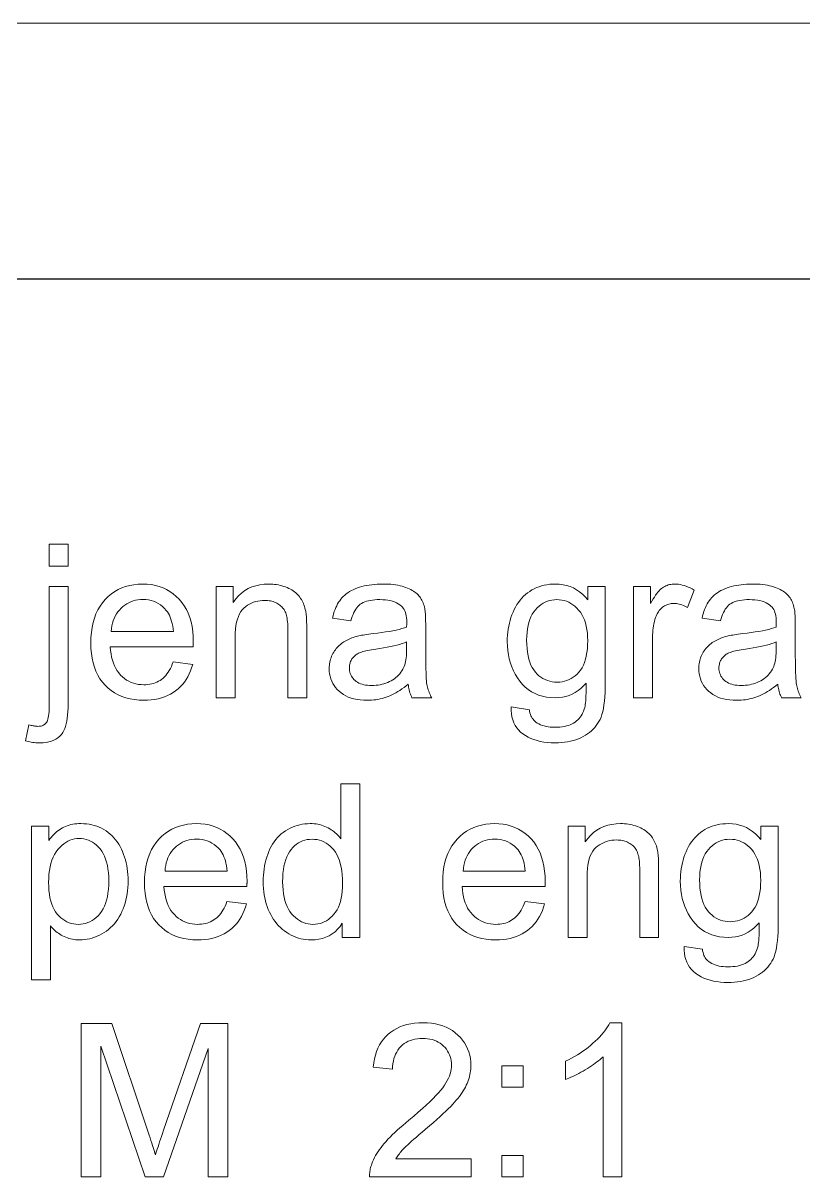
# Model space of a CAD drawing. Extents: x 0 to 297, y 0 to 532.
# Drawn here: x 221.7 to 236.96, y 397.45 to 420 of the extents above; entities that cross this region are included whole.
import ezdxf

# ---------------------------------------------------------------- set-up
doc = ezdxf.new("R2010")
doc.units = 0

msp = doc.modelspace()

# ---------------------------------------------------------------- linework, layer by layer
at = {"color": 7, "lineweight": 13}
msp.add_line((0, 420), (297, 420), dxfattribs=at)
at = {"color": 7, "lineweight": 30}
msp.add_line((20, 415), (292, 415), dxfattribs=at)
at = {"color": 7, "lineweight": 13}
for points in [[(222.215, 409.387), (222.215, 409.815), (222.584, 409.815), (222.584, 409.387)], [(221.749, 405.972), (221.818, 406.285), (221.84, 406.28), (221.861, 406.275), (221.88, 406.271), (221.899, 406.267), (221.917, 406.264), (221.934, 406.261), (221.95, 406.259), (221.965, 406.258), (221.979, 406.257), (221.992, 406.256), (222.014, 406.257), (222.035, 406.259), (222.055, 406.263), (222.073, 406.268), (222.091, 406.275), (222.107, 406.283), (222.122, 406.293), (222.136, 406.304), (222.149, 406.317), (222.16, 406.331), (222.171, 406.348), (222.18, 406.37), (222.188, 406.396), (222.196, 406.427), (222.202, 406.462), (222.207, 406.501), (222.21, 406.546), (222.213, 406.594), (222.215, 406.647), (222.215, 406.705), (222.215, 408.988), (222.584, 408.988), (222.584, 406.696), (222.583, 406.619), (222.58, 406.546), (222.574, 406.478), (222.567, 406.415), (222.558, 406.356), (222.546, 406.303), (222.533, 406.254), (222.517, 406.211), (222.499, 406.172), (222.479, 406.138), (222.451, 406.099), (222.419, 406.064), (222.384, 406.033), (222.345, 406.007), (222.302, 405.984), (222.256, 405.966), (222.207, 405.952), (222.154, 405.941), (222.097, 405.935), (222.037, 405.933), (222.008, 405.934), (221.978, 405.935), (221.949, 405.937), (221.92, 405.939), (221.891, 405.943), (221.862, 405.947), (221.833, 405.952), (221.805, 405.958), (221.777, 405.965)], [(224.636, 407.515), (225.017, 407.468), (224.997, 407.403), (224.975, 407.34), (224.949, 407.281), (224.92, 407.225), (224.889, 407.172), (224.854, 407.121), (224.816, 407.074), (224.775, 407.03), (224.731, 406.989), (224.683, 406.95), (224.633, 406.915), (224.581, 406.884), (224.525, 406.856), (224.467, 406.832), (224.406, 406.812), (224.343, 406.795), (224.276, 406.783), (224.207, 406.773), (224.136, 406.768), (224.061, 406.766), (223.968, 406.769), (223.878, 406.778), (223.793, 406.792), (223.711, 406.813), (223.634, 406.839), (223.56, 406.872), (223.49, 406.91), (223.425, 406.954), (223.363, 407.004), (223.305, 407.06), (223.252, 407.121), (223.205, 407.187), (223.163, 407.257), (223.126, 407.332), (223.096, 407.412), (223.07, 407.497), (223.051, 407.587), (223.037, 407.681), (223.029, 407.78), (223.026, 407.883), (223.029, 407.991), (223.037, 408.093), (223.051, 408.19), (223.071, 408.283), (223.096, 408.37), (223.127, 408.453), (223.164, 408.531), (223.207, 408.604), (223.255, 408.672), (223.308, 408.735), (223.366, 408.792), (223.428, 408.844), (223.493, 408.889), (223.561, 408.928), (223.633, 408.962), (223.707, 408.989), (223.786, 409.01), (223.867, 409.025), (223.952, 409.034), (224.041, 409.038), (224.126, 409.035), (224.209, 409.026), (224.288, 409.011), (224.364, 408.99), (224.437, 408.963), (224.506, 408.931), (224.573, 408.892), (224.636, 408.848), (224.696, 408.797), (224.753, 408.741), (224.805, 408.679), (224.852, 408.612), (224.894, 408.541), (224.93, 408.465), (224.96, 408.384), (224.985, 408.298), (225.004, 408.207), (225.018, 408.111), (225.026, 408.011), (225.029, 407.906), (225.029, 407.899), (225.029, 407.891), (225.029, 407.883), (225.029, 407.874), (225.029, 407.865), (225.028, 407.855), (225.028, 407.844), (225.028, 407.833), (225.028, 407.82), (225.027, 407.808), (223.406, 407.808), (223.412, 407.738), (223.421, 407.671), (223.433, 407.608), (223.449, 407.548), (223.467, 407.491), (223.489, 407.438), (223.514, 407.388), (223.543, 407.342), (223.574, 407.299), (223.609, 407.259), (223.646, 407.223), (223.685, 407.191), (223.726, 407.162), (223.769, 407.137), (223.814, 407.116), (223.86, 407.099), (223.908, 407.086), (223.958, 407.076), (224.01, 407.071), (224.063, 407.069), (224.103, 407.07), (224.142, 407.073), (224.18, 407.078), (224.216, 407.086), (224.251, 407.095), (224.285, 407.107), (224.318, 407.121), (224.349, 407.137), (224.38, 407.155), (224.409, 407.175), (224.437, 407.198), (224.464, 407.223), (224.49, 407.251), (224.514, 407.281), (224.538, 407.313), (224.56, 407.349), (224.581, 407.386), (224.6, 407.427), (224.619, 407.47)], [(225.479, 406.815), (225.479, 408.988), (225.811, 408.988), (225.811, 408.679), (225.861, 408.747), (225.915, 408.808), (225.974, 408.862), (226.037, 408.909), (226.104, 408.948), (226.175, 408.98), (226.25, 409.005), (226.33, 409.023), (226.414, 409.034), (226.503, 409.038), (226.542, 409.037), (226.58, 409.035), (226.618, 409.031), (226.655, 409.026), (226.691, 409.02), (226.727, 409.012), (226.762, 409.003), (226.797, 408.992), (226.831, 408.98), (226.864, 408.967), (226.896, 408.952), (226.926, 408.937), (226.955, 408.921), (226.982, 408.903), (227.008, 408.885), (227.032, 408.866), (227.054, 408.846), (227.074, 408.826), (227.093, 408.804), (227.11, 408.782), (227.126, 408.758), (227.141, 408.734), (227.155, 408.709), (227.168, 408.683), (227.18, 408.656), (227.191, 408.629), (227.201, 408.6), (227.21, 408.571), (227.218, 408.541), (227.225, 408.51), (227.229, 408.488), (227.232, 408.462), (227.235, 408.434), (227.238, 408.403), (227.24, 408.369), (227.242, 408.331), (227.244, 408.291), (227.245, 408.248), (227.245, 408.201), (227.245, 408.151), (227.245, 406.815), (226.877, 406.815), (226.877, 408.137), (226.877, 408.181), (226.875, 408.223), (226.873, 408.262), (226.87, 408.299), (226.866, 408.334), (226.862, 408.366), (226.856, 408.397), (226.85, 408.425), (226.842, 408.45), (226.834, 408.474), (226.825, 408.496), (226.814, 408.517), (226.802, 408.537), (226.789, 408.556), (226.775, 408.574), (226.759, 408.591), (226.741, 408.608), (226.723, 408.623), (226.703, 408.638), (226.682, 408.652), (226.659, 408.664), (226.636, 408.676), (226.613, 408.686), (226.588, 408.694), (226.563, 408.702), (226.537, 408.708), (226.51, 408.712), (226.482, 408.716), (226.454, 408.718), (226.425, 408.718), (226.378, 408.717), (226.333, 408.712), (226.289, 408.705), (226.247, 408.694), (226.206, 408.681), (226.166, 408.664), (226.127, 408.645), (226.09, 408.623), (226.053, 408.597), (226.019, 408.569), (225.986, 408.536), (225.957, 408.498), (225.931, 408.455), (225.909, 408.406), (225.89, 408.352), (225.875, 408.293), (225.863, 408.228), (225.855, 408.158), (225.849, 408.083), (225.848, 408.002), (225.848, 406.815)], [(229.228, 407.083), (229.188, 407.049), (229.147, 407.018), (229.107, 406.988), (229.067, 406.96), (229.028, 406.935), (228.988, 406.911), (228.949, 406.89), (228.911, 406.87), (228.872, 406.853), (228.834, 406.838), (228.796, 406.824), (228.758, 406.812), (228.718, 406.801), (228.679, 406.792), (228.638, 406.784), (228.597, 406.777), (228.556, 406.772), (228.514, 406.769), (228.471, 406.767), (228.428, 406.766), (228.358, 406.768), (228.292, 406.773), (228.228, 406.782), (228.168, 406.794), (228.112, 406.81), (228.058, 406.829), (228.008, 406.852), (227.961, 406.878), (227.918, 406.908), (227.878, 406.941), (227.841, 406.977), (227.809, 407.015), (227.78, 407.055), (227.755, 407.096), (227.733, 407.14), (227.716, 407.186), (227.703, 407.234), (227.693, 407.283), (227.687, 407.335), (227.685, 407.388), (227.686, 407.42), (227.688, 407.451), (227.692, 407.481), (227.697, 407.511), (227.704, 407.541), (227.712, 407.57), (227.721, 407.598), (227.732, 407.626), (227.744, 407.653), (227.758, 407.68), (227.773, 407.706), (227.789, 407.73), (227.806, 407.754), (227.823, 407.777), (227.842, 407.799), (227.861, 407.819), (227.882, 407.839), (227.903, 407.858), (227.925, 407.875), (227.948, 407.892), (227.972, 407.907), (227.997, 407.922), (228.022, 407.936), (228.047, 407.949), (228.073, 407.962), (228.1, 407.973), (228.128, 407.984), (228.156, 407.994), (228.184, 408.004), (228.213, 408.012), (228.236, 408.018), (228.261, 408.024), (228.288, 408.029), (228.318, 408.035), (228.349, 408.04), (228.383, 408.046), (228.419, 408.051), (228.458, 408.057), (228.498, 408.062), (228.541, 408.068), (228.628, 408.078), (228.71, 408.09), (228.787, 408.101), (228.86, 408.113), (228.928, 408.126), (228.991, 408.139), (229.05, 408.152), (229.104, 408.166), (229.153, 408.18), (229.198, 408.194), (229.198, 408.209), (229.198, 408.222), (229.199, 408.235), (229.199, 408.246), (229.199, 408.256), (229.199, 408.265), (229.2, 408.273), (229.2, 408.28), (229.2, 408.286), (229.2, 408.291), (229.199, 408.334), (229.196, 408.375), (229.19, 408.414), (229.183, 408.449), (229.174, 408.482), (229.162, 408.513), (229.149, 408.541), (229.133, 408.566), (229.115, 408.588), (229.095, 408.608), (229.066, 408.631), (229.033, 408.653), (228.998, 408.671), (228.96, 408.688), (228.92, 408.701), (228.877, 408.713), (228.831, 408.721), (228.782, 408.728), (228.73, 408.731), (228.676, 408.733), (228.625, 408.732), (228.577, 408.729), (228.532, 408.724), (228.49, 408.718), (228.45, 408.71), (228.413, 408.7), (228.379, 408.688), (228.347, 408.674), (228.318, 408.659), (228.292, 408.642), (228.268, 408.622), (228.245, 408.599), (228.224, 408.574), (228.203, 408.546), (228.184, 408.515), (228.167, 408.482), (228.15, 408.445), (228.135, 408.406), (228.122, 408.364), (228.109, 408.319), (227.749, 408.368), (227.759, 408.414), (227.771, 408.457), (227.784, 408.499), (227.798, 408.539), (227.814, 408.577), (227.831, 408.614), (227.849, 408.648), (227.868, 408.681), (227.889, 408.712), (227.911, 408.742), (227.934, 408.77), (227.96, 408.796), (227.987, 408.821), (228.017, 408.845), (228.048, 408.868), (228.082, 408.889), (228.117, 408.909), (228.155, 408.927), (228.194, 408.945), (228.236, 408.961), (228.279, 408.975), (228.324, 408.988), (228.37, 409), (228.417, 409.01), (228.466, 409.018), (228.516, 409.025), (228.567, 409.031), (228.62, 409.034), (228.674, 409.037), (228.729, 409.038), (228.784, 409.037), (228.836, 409.035), (228.887, 409.032), (228.935, 409.027), (228.981, 409.021), (229.025, 409.014), (229.068, 409.005), (229.108, 408.996), (229.145, 408.984), (229.181, 408.972), (229.215, 408.959), (229.247, 408.944), (229.277, 408.93), (229.306, 408.914), (229.332, 408.898), (229.357, 408.881), (229.38, 408.864), (229.401, 408.846), (229.42, 408.827), (229.437, 408.807), (229.453, 408.787), (229.468, 408.766), (229.482, 408.743), (229.495, 408.72), (229.507, 408.695), (229.518, 408.669), (229.528, 408.643), (229.537, 408.615), (229.545, 408.586), (229.552, 408.557), (229.555, 408.536), (229.558, 408.513), (229.561, 408.486), (229.563, 408.457), (229.566, 408.425), (229.567, 408.389), (229.568, 408.351), (229.569, 408.309), (229.57, 408.264), (229.57, 408.217), (229.57, 407.726), (229.57, 407.627), (229.571, 407.535), (229.572, 407.452), (229.574, 407.375), (229.576, 407.307), (229.579, 407.245), (229.582, 407.192), (229.585, 407.146), (229.589, 407.107), (229.594, 407.076), (229.599, 407.049), (229.605, 407.022), (229.612, 406.995), (229.62, 406.969), (229.629, 406.943), (229.638, 406.917), (229.649, 406.891), (229.661, 406.866), (229.673, 406.84), (229.687, 406.815), (229.302, 406.815), (229.291, 406.838), (229.281, 406.863), (229.271, 406.887), (229.263, 406.913), (229.255, 406.939), (229.248, 406.967), (229.242, 406.995), (229.237, 407.023), (229.232, 407.053)], [(231.238, 406.635), (231.596, 406.582), (231.601, 406.55), (231.608, 406.519), (231.617, 406.49), (231.627, 406.464), (231.639, 406.439), (231.652, 406.415), (231.667, 406.394), (231.683, 406.374), (231.701, 406.356), (231.721, 406.34), (231.749, 406.321), (231.78, 406.304), (231.812, 406.288), (231.847, 406.275), (231.883, 406.264), (231.922, 406.254), (231.962, 406.247), (232.004, 406.242), (232.049, 406.239), (232.095, 406.238), (232.145, 406.239), (232.193, 406.242), (232.238, 406.247), (232.281, 406.254), (232.322, 406.264), (232.36, 406.275), (232.396, 406.288), (232.43, 406.304), (232.461, 406.321), (232.49, 406.34), (232.517, 406.362), (232.542, 406.385), (232.566, 406.409), (232.587, 406.435), (232.607, 406.463), (232.625, 406.493), (232.641, 406.524), (232.655, 406.556), (232.668, 406.591), (232.679, 406.627), (232.684, 406.652), (232.689, 406.682), (232.693, 406.717), (232.697, 406.757), (232.7, 406.801), (232.702, 406.851), (232.704, 406.906), (232.705, 406.965), (232.705, 407.03), (232.705, 407.1), (232.656, 407.046), (232.604, 406.997), (232.55, 406.954), (232.493, 406.918), (232.434, 406.886), (232.373, 406.861), (232.309, 406.841), (232.243, 406.827), (232.174, 406.818), (232.104, 406.815), (232.016, 406.818), (231.932, 406.828), (231.853, 406.844), (231.777, 406.867), (231.706, 406.896), (231.639, 406.932), (231.575, 406.974), (231.516, 407.022), (231.461, 407.077), (231.41, 407.138), (231.363, 407.204), (231.321, 407.273), (231.285, 407.344), (231.253, 407.418), (231.226, 407.494), (231.204, 407.573), (231.186, 407.654), (231.174, 407.738), (231.167, 407.825), (231.164, 407.914), (231.165, 407.976), (231.169, 408.037), (231.174, 408.096), (231.182, 408.155), (231.192, 408.213), (231.205, 408.27), (231.219, 408.326), (231.236, 408.381), (231.255, 408.435), (231.277, 408.488), (231.3, 408.539), (231.326, 408.588), (231.353, 408.635), (231.383, 408.679), (231.415, 408.721), (231.448, 408.76), (231.484, 408.798), (231.522, 408.832), (231.561, 408.864), (231.603, 408.894), (231.647, 408.921), (231.692, 408.946), (231.738, 408.967), (231.786, 408.986), (231.836, 409.002), (231.887, 409.015), (231.939, 409.025), (231.993, 409.032), (232.049, 409.036), (232.106, 409.038), (232.181, 409.034), (232.254, 409.025), (232.324, 409.009), (232.392, 408.988), (232.457, 408.96), (232.519, 408.926), (232.578, 408.885), (232.635, 408.838), (232.689, 408.786), (232.74, 408.726), (232.74, 408.988), (233.08, 408.988), (233.08, 407.11), (233.079, 407.011), (233.076, 406.919), (233.07, 406.832), (233.063, 406.751), (233.054, 406.676), (233.042, 406.607), (233.029, 406.544), (233.014, 406.487), (232.996, 406.436), (232.976, 406.391), (232.954, 406.349), (232.93, 406.309), (232.903, 406.271), (232.874, 406.235), (232.843, 406.201), (232.809, 406.168), (232.772, 406.138), (232.734, 406.109), (232.693, 406.081), (232.649, 406.056), (232.603, 406.033), (232.555, 406.012), (232.505, 405.993), (232.453, 405.977), (232.399, 405.964), (232.343, 405.953), (232.285, 405.944), (232.224, 405.938), (232.162, 405.934), (232.097, 405.933), (232.021, 405.935), (231.948, 405.94), (231.878, 405.949), (231.81, 405.961), (231.746, 405.977), (231.685, 405.996), (231.626, 406.019), (231.571, 406.045), (231.519, 406.075), (231.469, 406.108), (231.424, 406.145), (231.383, 406.185), (231.348, 406.229), (231.317, 406.276), (231.292, 406.327), (231.271, 406.382), (231.255, 406.44), (231.245, 406.501), (231.239, 406.566)], [(233.632, 406.815), (233.632, 408.988), (233.964, 408.988), (233.964, 408.659), (233.989, 408.704), (234.014, 408.745), (234.038, 408.783), (234.062, 408.819), (234.086, 408.851), (234.109, 408.88), (234.132, 408.905), (234.154, 408.928), (234.176, 408.948), (234.198, 408.964), (234.22, 408.978), (234.242, 408.99), (234.264, 409.001), (234.287, 409.011), (234.311, 409.019), (234.335, 409.026), (234.359, 409.031), (234.384, 409.035), (234.409, 409.037), (234.434, 409.038), (234.472, 409.036), (234.509, 409.033), (234.547, 409.027), (234.584, 409.018), (234.622, 409.008), (234.66, 408.995), (234.698, 408.979), (234.736, 408.962), (234.775, 408.941), (234.813, 408.919), (234.686, 408.577), (234.659, 408.592), (234.632, 408.606), (234.605, 408.618), (234.578, 408.628), (234.551, 408.637), (234.524, 408.644), (234.497, 408.65), (234.47, 408.654), (234.443, 408.656), (234.416, 408.657), (234.392, 408.656), (234.369, 408.654), (234.346, 408.65), (234.323, 408.645), (234.301, 408.639), (234.28, 408.631), (234.259, 408.621), (234.239, 408.61), (234.219, 408.598), (234.199, 408.584), (234.18, 408.569), (234.163, 408.553), (234.146, 408.536), (234.131, 408.517), (234.117, 408.497), (234.104, 408.477), (234.091, 408.455), (234.081, 408.432), (234.071, 408.408), (234.062, 408.383), (234.05, 408.343), (234.04, 408.303), (234.031, 408.261), (234.023, 408.22), (234.016, 408.177), (234.01, 408.134), (234.006, 408.09), (234.003, 408.045), (234.001, 407.999), (234.001, 407.953), (234.001, 406.815)], [(236.45, 407.083), (236.409, 407.049), (236.369, 407.018), (236.329, 406.988), (236.289, 406.96), (236.249, 406.935), (236.21, 406.911), (236.171, 406.89), (236.132, 406.87), (236.094, 406.853), (236.056, 406.838), (236.018, 406.824), (235.979, 406.812), (235.94, 406.801), (235.9, 406.792), (235.86, 406.784), (235.819, 406.777), (235.778, 406.772), (235.736, 406.769), (235.693, 406.767), (235.65, 406.766), (235.58, 406.768), (235.513, 406.773), (235.45, 406.782), (235.39, 406.794), (235.333, 406.81), (235.28, 406.829), (235.23, 406.852), (235.183, 406.878), (235.14, 406.908), (235.099, 406.941), (235.063, 406.977), (235.03, 407.015), (235.001, 407.055), (234.976, 407.096), (234.955, 407.14), (234.938, 407.186), (234.924, 407.234), (234.915, 407.283), (234.909, 407.335), (234.907, 407.388), (234.908, 407.42), (234.91, 407.451), (234.914, 407.481), (234.919, 407.511), (234.925, 407.541), (234.933, 407.57), (234.943, 407.598), (234.954, 407.626), (234.966, 407.653), (234.98, 407.68), (234.995, 407.706), (235.011, 407.73), (235.027, 407.754), (235.045, 407.777), (235.064, 407.799), (235.083, 407.819), (235.104, 407.839), (235.125, 407.858), (235.147, 407.875), (235.17, 407.892), (235.194, 407.907), (235.218, 407.922), (235.243, 407.936), (235.269, 407.949), (235.295, 407.962), (235.322, 407.973), (235.349, 407.984), (235.377, 407.994), (235.406, 408.004), (235.435, 408.012), (235.458, 408.018), (235.483, 408.024), (235.51, 408.029), (235.54, 408.035), (235.571, 408.04), (235.605, 408.046), (235.641, 408.051), (235.679, 408.057), (235.72, 408.062), (235.762, 408.068), (235.849, 408.078), (235.932, 408.09), (236.009, 408.101), (236.082, 408.113), (236.15, 408.126), (236.213, 408.139), (236.272, 408.152), (236.326, 408.166), (236.375, 408.18), (236.419, 408.194), (236.42, 408.209), (236.42, 408.222), (236.42, 408.235), (236.421, 408.246), (236.421, 408.256), (236.421, 408.265), (236.421, 408.273), (236.421, 408.28), (236.421, 408.286), (236.421, 408.291), (236.42, 408.334), (236.417, 408.375), (236.412, 408.414), (236.405, 408.449), (236.395, 408.482), (236.384, 408.513), (236.37, 408.541), (236.355, 408.566), (236.337, 408.588), (236.317, 408.608), (236.287, 408.631), (236.255, 408.653), (236.22, 408.671), (236.182, 408.688), (236.142, 408.701), (236.098, 408.713), (236.052, 408.721), (236.003, 408.728), (235.952, 408.731), (235.898, 408.733), (235.847, 408.732), (235.799, 408.729), (235.754, 408.724), (235.711, 408.718), (235.672, 408.71), (235.635, 408.7), (235.6, 408.688), (235.569, 408.674), (235.54, 408.659), (235.514, 408.642), (235.49, 408.622), (235.467, 408.599), (235.445, 408.574), (235.425, 408.546), (235.406, 408.515), (235.388, 408.482), (235.372, 408.445), (235.357, 408.406), (235.343, 408.364), (235.331, 408.319), (234.971, 408.368), (234.981, 408.414), (234.993, 408.457), (235.006, 408.499), (235.02, 408.539), (235.036, 408.577), (235.052, 408.614), (235.07, 408.648), (235.09, 408.681), (235.11, 408.712), (235.132, 408.742), (235.156, 408.77), (235.181, 408.796), (235.209, 408.821), (235.238, 408.845), (235.27, 408.868), (235.303, 408.889), (235.339, 408.909), (235.376, 408.927), (235.416, 408.945), (235.458, 408.961), (235.501, 408.975), (235.545, 408.988), (235.591, 409), (235.639, 409.01), (235.687, 409.018), (235.737, 409.025), (235.789, 409.031), (235.841, 409.034), (235.895, 409.037), (235.951, 409.038), (236.005, 409.037), (236.058, 409.035), (236.108, 409.032), (236.157, 409.027), (236.203, 409.021), (236.247, 409.014), (236.289, 409.005), (236.329, 408.996), (236.367, 408.984), (236.403, 408.972), (236.437, 408.959), (236.469, 408.944), (236.499, 408.93), (236.527, 408.914), (236.554, 408.898), (236.579, 408.881), (236.601, 408.864), (236.622, 408.846), (236.642, 408.827), (236.659, 408.807), (236.675, 408.787), (236.69, 408.766), (236.703, 408.743), (236.716, 408.72), (236.728, 408.695), (236.739, 408.669), (236.749, 408.643), (236.758, 408.615), (236.766, 408.586), (236.773, 408.557), (236.777, 408.536), (236.78, 408.513), (236.783, 408.486), (236.785, 408.457), (236.787, 408.425), (236.789, 408.389), (236.79, 408.351), (236.791, 408.309), (236.792, 408.264), (236.792, 408.217), (236.792, 407.726), (236.792, 407.627), (236.793, 407.535), (236.794, 407.452), (236.796, 407.375), (236.798, 407.307), (236.8, 407.245), (236.803, 407.192), (236.807, 407.146), (236.811, 407.107), (236.815, 407.076), (236.821, 407.049), (236.827, 407.022), (236.834, 406.995), (236.842, 406.969), (236.85, 406.943), (236.86, 406.917), (236.871, 406.891), (236.882, 406.866), (236.895, 406.84), (236.908, 406.815), (236.524, 406.815), (236.513, 406.838), (236.502, 406.863), (236.493, 406.887), (236.484, 406.913), (236.477, 406.939), (236.47, 406.967), (236.464, 406.995), (236.458, 407.023), (236.454, 407.053)], [(223.427, 408.11), (224.64, 408.11), (224.635, 408.164), (224.627, 408.215), (224.618, 408.263), (224.606, 408.308), (224.593, 408.35), (224.579, 408.39), (224.562, 408.427), (224.543, 408.461), (224.523, 408.493), (224.501, 408.522), (224.465, 408.562), (224.427, 408.598), (224.386, 408.63), (224.344, 408.658), (224.299, 408.681), (224.252, 408.701), (224.204, 408.715), (224.153, 408.726), (224.1, 408.733), (224.045, 408.735), (223.995, 408.733), (223.947, 408.728), (223.9, 408.719), (223.855, 408.707), (223.811, 408.692), (223.769, 408.673), (223.729, 408.651), (223.691, 408.626), (223.654, 408.597), (223.618, 408.565), (223.585, 408.53), (223.555, 408.492), (223.528, 408.453), (223.505, 408.411), (223.484, 408.366), (223.466, 408.32), (223.452, 408.271), (223.44, 408.22), (223.432, 408.166)], [(231.543, 407.941), (231.545, 407.857), (231.55, 407.779), (231.558, 407.705), (231.57, 407.635), (231.585, 407.571), (231.604, 407.511), (231.626, 407.455), (231.652, 407.404), (231.68, 407.358), (231.713, 407.316), (231.748, 407.279), (231.784, 407.246), (231.822, 407.216), (231.862, 407.191), (231.904, 407.169), (231.947, 407.151), (231.993, 407.138), (232.039, 407.128), (232.088, 407.122), (232.138, 407.12), (232.188, 407.122), (232.237, 407.128), (232.283, 407.138), (232.328, 407.151), (232.372, 407.169), (232.413, 407.19), (232.453, 407.216), (232.492, 407.245), (232.529, 407.278), (232.564, 407.315), (232.597, 407.357), (232.626, 407.403), (232.652, 407.453), (232.674, 407.507), (232.693, 407.566), (232.708, 407.63), (232.72, 407.698), (232.729, 407.77), (232.734, 407.847), (232.736, 407.928), (232.734, 408.006), (232.729, 408.08), (232.72, 408.15), (232.708, 408.216), (232.692, 408.278), (232.672, 408.336), (232.649, 408.391), (232.623, 408.441), (232.592, 408.488), (232.559, 408.53), (232.523, 408.568), (232.485, 408.603), (232.446, 408.633), (232.406, 408.66), (232.364, 408.682), (232.32, 408.7), (232.275, 408.714), (232.229, 408.724), (232.181, 408.731), (232.132, 408.733), (232.084, 408.731), (232.037, 408.725), (231.991, 408.715), (231.948, 408.701), (231.905, 408.683), (231.864, 408.661), (231.825, 408.635), (231.786, 408.605), (231.75, 408.571), (231.715, 408.533), (231.682, 408.491), (231.653, 408.446), (231.627, 408.396), (231.605, 408.342), (231.586, 408.285), (231.57, 408.224), (231.558, 408.159), (231.55, 408.09), (231.545, 408.017)], [(229.198, 407.906), (229.156, 407.89), (229.109, 407.874), (229.059, 407.859), (229.005, 407.844), (228.947, 407.83), (228.885, 407.816), (228.819, 407.803), (228.748, 407.791), (228.674, 407.778), (228.596, 407.767), (228.552, 407.76), (228.511, 407.753), (228.472, 407.746), (228.436, 407.739), (228.402, 407.732), (228.371, 407.724), (228.343, 407.717), (228.318, 407.709), (228.295, 407.701), (228.275, 407.693), (228.256, 407.684), (228.239, 407.675), (228.222, 407.665), (228.206, 407.654), (228.191, 407.643), (228.177, 407.63), (228.164, 407.617), (228.152, 407.603), (228.14, 407.589), (228.129, 407.573), (228.12, 407.557), (228.111, 407.541), (228.103, 407.524), (228.097, 407.508), (228.091, 407.49), (228.087, 407.473), (228.083, 407.454), (228.08, 407.436), (228.079, 407.417), (228.078, 407.398), (228.079, 407.369), (228.083, 407.341), (228.088, 407.314), (228.096, 407.288), (228.106, 407.263), (228.118, 407.239), (228.133, 407.216), (228.15, 407.194), (228.169, 407.173), (228.19, 407.153), (228.213, 407.134), (228.239, 407.117), (228.266, 407.103), (228.296, 407.09), (228.327, 407.079), (228.361, 407.07), (228.397, 407.063), (228.434, 407.058), (228.474, 407.056), (228.516, 407.055), (228.558, 407.055), (228.599, 407.058), (228.64, 407.063), (228.679, 407.069), (228.717, 407.078), (228.755, 407.088), (228.791, 407.1), (228.827, 407.114), (228.861, 407.13), (228.895, 407.148), (228.927, 407.167), (228.958, 407.188), (228.986, 407.21), (229.013, 407.233), (229.039, 407.258), (229.062, 407.284), (229.084, 407.312), (229.104, 407.341), (229.122, 407.371), (229.138, 407.402), (229.15, 407.429), (229.16, 407.457), (229.169, 407.488), (229.176, 407.521), (229.183, 407.557), (229.188, 407.595), (229.192, 407.635), (229.195, 407.678), (229.197, 407.723), (229.198, 407.771)], [(236.419, 407.906), (236.377, 407.89), (236.331, 407.874), (236.281, 407.859), (236.227, 407.844), (236.169, 407.83), (236.107, 407.816), (236.04, 407.803), (235.97, 407.791), (235.896, 407.778), (235.818, 407.767), (235.774, 407.76), (235.732, 407.753), (235.693, 407.746), (235.657, 407.739), (235.624, 407.732), (235.593, 407.724), (235.565, 407.717), (235.539, 407.709), (235.517, 407.701), (235.496, 407.693), (235.478, 407.684), (235.461, 407.675), (235.444, 407.665), (235.428, 407.654), (235.413, 407.643), (235.399, 407.63), (235.386, 407.617), (235.373, 407.603), (235.362, 407.589), (235.351, 407.573), (235.341, 407.557), (235.333, 407.541), (235.325, 407.524), (235.318, 407.508), (235.313, 407.49), (235.308, 407.473), (235.305, 407.454), (235.302, 407.436), (235.301, 407.417), (235.3, 407.398), (235.301, 407.369), (235.304, 407.341), (235.31, 407.314), (235.318, 407.288), (235.328, 407.263), (235.34, 407.239), (235.355, 407.216), (235.371, 407.194), (235.39, 407.173), (235.412, 407.153), (235.435, 407.134), (235.46, 407.117), (235.488, 407.103), (235.517, 407.09), (235.549, 407.079), (235.583, 407.07), (235.618, 407.063), (235.656, 407.058), (235.696, 407.056), (235.738, 407.055), (235.78, 407.055), (235.821, 407.058), (235.861, 407.063), (235.901, 407.069), (235.939, 407.078), (235.976, 407.088), (236.013, 407.1), (236.048, 407.114), (236.083, 407.13), (236.117, 407.148), (236.149, 407.167), (236.179, 407.188), (236.208, 407.21), (236.235, 407.233), (236.26, 407.258), (236.284, 407.284), (236.305, 407.312), (236.325, 407.341), (236.344, 407.371), (236.36, 407.402), (236.371, 407.429), (236.381, 407.457), (236.39, 407.488), (236.398, 407.521), (236.405, 407.557), (236.41, 407.595), (236.414, 407.635), (236.417, 407.678), (236.419, 407.723), (236.419, 407.771)], [(227.939, 402.133), (227.939, 402.407), (227.896, 402.346), (227.849, 402.291), (227.798, 402.242), (227.743, 402.2), (227.684, 402.165), (227.621, 402.136), (227.555, 402.113), (227.484, 402.097), (227.41, 402.087), (227.331, 402.084), (227.28, 402.085), (227.229, 402.09), (227.179, 402.097), (227.13, 402.107), (227.082, 402.12), (227.035, 402.135), (226.988, 402.154), (226.942, 402.176), (226.898, 402.2), (226.854, 402.227), (226.811, 402.257), (226.77, 402.289), (226.732, 402.323), (226.695, 402.36), (226.66, 402.399), (226.627, 402.44), (226.597, 402.483), (226.568, 402.529), (226.541, 402.577), (226.516, 402.627), (226.493, 402.679), (226.473, 402.733), (226.455, 402.788), (226.439, 402.845), (226.426, 402.903), (226.415, 402.963), (226.407, 403.024), (226.401, 403.087), (226.397, 403.152), (226.396, 403.218), (226.397, 403.282), (226.401, 403.345), (226.406, 403.407), (226.414, 403.468), (226.423, 403.528), (226.435, 403.586), (226.449, 403.644), (226.466, 403.7), (226.484, 403.754), (226.505, 403.808), (226.527, 403.86), (226.552, 403.909), (226.579, 403.956), (226.609, 404), (226.64, 404.042), (226.674, 404.081), (226.71, 404.118), (226.748, 404.153), (226.788, 404.185), (226.83, 404.214), (226.874, 404.241), (226.919, 404.265), (226.965, 404.286), (227.012, 404.305), (227.06, 404.32), (227.109, 404.333), (227.159, 404.343), (227.21, 404.35), (227.262, 404.354), (227.315, 404.355), (227.354, 404.355), (227.392, 404.352), (227.429, 404.348), (227.465, 404.342), (227.501, 404.335), (227.535, 404.326), (227.569, 404.315), (227.602, 404.302), (227.634, 404.288), (227.665, 404.272), (227.695, 404.255), (227.724, 404.237), (227.752, 404.218), (227.779, 404.198), (227.804, 404.177), (227.828, 404.155), (227.852, 404.132), (227.874, 404.108), (227.895, 404.083), (227.915, 404.057), (227.915, 405.133), (228.281, 405.133), (228.281, 402.133)], [(221.868, 401.3), (221.868, 404.306), (222.203, 404.306), (222.203, 404.024), (222.227, 404.056), (222.252, 404.087), (222.277, 404.116), (222.303, 404.143), (222.33, 404.169), (222.357, 404.193), (222.384, 404.215), (222.413, 404.236), (222.442, 404.255), (222.471, 404.272), (222.502, 404.288), (222.534, 404.302), (222.567, 404.315), (222.601, 404.326), (222.636, 404.335), (222.673, 404.342), (222.711, 404.348), (222.751, 404.352), (222.792, 404.355), (222.833, 404.355), (222.888, 404.354), (222.942, 404.35), (222.995, 404.342), (223.046, 404.332), (223.095, 404.32), (223.144, 404.304), (223.191, 404.285), (223.237, 404.264), (223.281, 404.239), (223.325, 404.212), (223.366, 404.182), (223.406, 404.15), (223.443, 404.116), (223.478, 404.079), (223.511, 404.039), (223.542, 403.998), (223.571, 403.954), (223.598, 403.908), (223.623, 403.859), (223.646, 403.808), (223.666, 403.755), (223.685, 403.702), (223.701, 403.647), (223.715, 403.591), (223.727, 403.535), (223.737, 403.477), (223.745, 403.418), (223.75, 403.358), (223.753, 403.298), (223.754, 403.236), (223.753, 403.17), (223.75, 403.105), (223.744, 403.042), (223.735, 402.98), (223.724, 402.919), (223.711, 402.86), (223.696, 402.802), (223.678, 402.745), (223.657, 402.689), (223.635, 402.635), (223.61, 402.583), (223.582, 402.534), (223.553, 402.486), (223.521, 402.442), (223.488, 402.4), (223.452, 402.36), (223.414, 402.323), (223.374, 402.288), (223.331, 402.256), (223.287, 402.226), (223.241, 402.199), (223.195, 402.175), (223.148, 402.154), (223.1, 402.135), (223.053, 402.119), (223.004, 402.107), (222.956, 402.097), (222.907, 402.09), (222.857, 402.085), (222.807, 402.084), (222.77, 402.085), (222.735, 402.087), (222.7, 402.091), (222.666, 402.096), (222.632, 402.103), (222.599, 402.112), (222.568, 402.122), (222.536, 402.134), (222.506, 402.147), (222.476, 402.162), (222.448, 402.178), (222.42, 402.194), (222.393, 402.212), (222.368, 402.23), (222.343, 402.25), (222.32, 402.27), (222.297, 402.291), (222.276, 402.312), (222.255, 402.335), (222.236, 402.358), (222.236, 401.3)], [(225.686, 402.833), (226.067, 402.786), (226.047, 402.721), (226.025, 402.658), (225.999, 402.599), (225.97, 402.543), (225.938, 402.49), (225.903, 402.439), (225.865, 402.392), (225.824, 402.348), (225.78, 402.306), (225.733, 402.268), (225.683, 402.233), (225.63, 402.202), (225.575, 402.174), (225.517, 402.15), (225.456, 402.13), (225.392, 402.113), (225.326, 402.1), (225.257, 402.091), (225.185, 402.086), (225.111, 402.084), (225.018, 402.087), (224.928, 402.096), (224.843, 402.11), (224.761, 402.131), (224.684, 402.157), (224.61, 402.19), (224.54, 402.228), (224.475, 402.272), (224.413, 402.322), (224.355, 402.378), (224.302, 402.439), (224.254, 402.504), (224.212, 402.575), (224.176, 402.65), (224.145, 402.73), (224.12, 402.815), (224.101, 402.904), (224.087, 402.999), (224.078, 403.098), (224.076, 403.201), (224.078, 403.308), (224.087, 403.411), (224.101, 403.508), (224.121, 403.601), (224.146, 403.688), (224.177, 403.771), (224.214, 403.849), (224.256, 403.922), (224.304, 403.989), (224.358, 404.052), (224.416, 404.11), (224.478, 404.162), (224.543, 404.207), (224.611, 404.246), (224.682, 404.28), (224.757, 404.307), (224.836, 404.328), (224.917, 404.343), (225.002, 404.352), (225.091, 404.355), (225.176, 404.352), (225.259, 404.344), (225.338, 404.329), (225.414, 404.308), (225.487, 404.281), (225.556, 404.249), (225.623, 404.21), (225.686, 404.165), (225.746, 404.115), (225.803, 404.059), (225.855, 403.997), (225.902, 403.93), (225.944, 403.859), (225.98, 403.783), (226.01, 403.702), (226.035, 403.616), (226.054, 403.525), (226.068, 403.429), (226.076, 403.329), (226.079, 403.224), (226.079, 403.217), (226.079, 403.209), (226.079, 403.201), (226.079, 403.192), (226.078, 403.183), (226.078, 403.173), (226.078, 403.162), (226.078, 403.15), (226.077, 403.138), (226.077, 403.125), (224.456, 403.125), (224.462, 403.056), (224.471, 402.989), (224.483, 402.926), (224.498, 402.866), (224.517, 402.809), (224.539, 402.756), (224.564, 402.706), (224.592, 402.66), (224.624, 402.617), (224.659, 402.577), (224.696, 402.541), (224.735, 402.509), (224.776, 402.48), (224.819, 402.455), (224.863, 402.434), (224.91, 402.417), (224.958, 402.404), (225.008, 402.394), (225.06, 402.389), (225.113, 402.387), (225.153, 402.388), (225.192, 402.391), (225.229, 402.396), (225.266, 402.404), (225.301, 402.413), (225.335, 402.425), (225.368, 402.439), (225.399, 402.455), (225.43, 402.473), (225.459, 402.493), (225.487, 402.516), (225.514, 402.541), (225.54, 402.568), (225.564, 402.599), (225.587, 402.631), (225.609, 402.667), (225.63, 402.704), (225.65, 402.745), (225.669, 402.787)], [(231.512, 402.833), (231.893, 402.786), (231.873, 402.721), (231.851, 402.658), (231.825, 402.599), (231.796, 402.543), (231.764, 402.49), (231.729, 402.439), (231.692, 402.392), (231.65, 402.348), (231.606, 402.306), (231.559, 402.268), (231.509, 402.233), (231.456, 402.202), (231.401, 402.174), (231.343, 402.15), (231.282, 402.13), (231.218, 402.113), (231.152, 402.1), (231.083, 402.091), (231.011, 402.086), (230.937, 402.084), (230.844, 402.087), (230.754, 402.096), (230.669, 402.11), (230.587, 402.131), (230.51, 402.157), (230.436, 402.19), (230.366, 402.228), (230.301, 402.272), (230.239, 402.322), (230.181, 402.378), (230.128, 402.439), (230.08, 402.504), (230.039, 402.575), (230.002, 402.65), (229.971, 402.73), (229.946, 402.815), (229.927, 402.904), (229.913, 402.999), (229.904, 403.098), (229.902, 403.201), (229.904, 403.308), (229.913, 403.411), (229.927, 403.508), (229.947, 403.601), (229.972, 403.688), (230.003, 403.771), (230.04, 403.849), (230.082, 403.922), (230.13, 403.989), (230.184, 404.052), (230.242, 404.11), (230.304, 404.162), (230.369, 404.207), (230.437, 404.246), (230.508, 404.28), (230.583, 404.307), (230.662, 404.328), (230.743, 404.343), (230.828, 404.352), (230.917, 404.355), (231.002, 404.352), (231.085, 404.344), (231.164, 404.329), (231.24, 404.308), (231.313, 404.281), (231.382, 404.249), (231.449, 404.21), (231.512, 404.165), (231.572, 404.115), (231.629, 404.059), (231.681, 403.997), (231.728, 403.93), (231.77, 403.859), (231.806, 403.783), (231.836, 403.702), (231.861, 403.616), (231.88, 403.525), (231.894, 403.429), (231.902, 403.329), (231.905, 403.224), (231.905, 403.217), (231.905, 403.209), (231.905, 403.201), (231.905, 403.192), (231.905, 403.183), (231.904, 403.173), (231.904, 403.162), (231.904, 403.15), (231.903, 403.138), (231.903, 403.125), (230.282, 403.125), (230.288, 403.056), (230.297, 402.989), (230.309, 402.926), (230.325, 402.866), (230.343, 402.809), (230.365, 402.756), (230.39, 402.706), (230.418, 402.66), (230.45, 402.617), (230.485, 402.577), (230.522, 402.541), (230.561, 402.509), (230.602, 402.48), (230.645, 402.455), (230.69, 402.434), (230.736, 402.417), (230.784, 402.404), (230.834, 402.394), (230.886, 402.389), (230.939, 402.387), (230.979, 402.388), (231.018, 402.391), (231.055, 402.396), (231.092, 402.404), (231.127, 402.413), (231.161, 402.425), (231.194, 402.439), (231.225, 402.455), (231.256, 402.473), (231.285, 402.493), (231.313, 402.516), (231.34, 402.541), (231.366, 402.568), (231.39, 402.599), (231.413, 402.631), (231.436, 402.667), (231.456, 402.704), (231.476, 402.745), (231.495, 402.787)], [(232.355, 402.133), (232.355, 404.306), (232.687, 404.306), (232.687, 403.997), (232.737, 404.065), (232.791, 404.126), (232.85, 404.18), (232.912, 404.226), (232.979, 404.266), (233.051, 404.298), (233.126, 404.323), (233.206, 404.341), (233.29, 404.352), (233.378, 404.355), (233.417, 404.355), (233.456, 404.353), (233.493, 404.349), (233.531, 404.344), (233.567, 404.338), (233.603, 404.33), (233.638, 404.321), (233.672, 404.31), (233.706, 404.298), (233.74, 404.285), (233.772, 404.27), (233.802, 404.255), (233.831, 404.238), (233.858, 404.221), (233.884, 404.203), (233.907, 404.184), (233.93, 404.164), (233.95, 404.144), (233.969, 404.122), (233.986, 404.1), (234.002, 404.076), (234.017, 404.052), (234.031, 404.027), (234.044, 404.001), (234.056, 403.974), (234.067, 403.947), (234.077, 403.918), (234.086, 403.889), (234.094, 403.858), (234.101, 403.827), (234.105, 403.805), (234.108, 403.78), (234.111, 403.752), (234.114, 403.721), (234.116, 403.687), (234.118, 403.649), (234.119, 403.609), (234.12, 403.565), (234.121, 403.519), (234.121, 403.469), (234.121, 402.133), (233.753, 402.133), (233.753, 403.455), (233.753, 403.499), (233.751, 403.54), (233.749, 403.58), (233.746, 403.617), (233.742, 403.652), (233.737, 403.684), (233.732, 403.714), (233.725, 403.742), (233.718, 403.768), (233.71, 403.792), (233.701, 403.813), (233.69, 403.834), (233.678, 403.854), (233.665, 403.874), (233.65, 403.892), (233.634, 403.909), (233.617, 403.926), (233.599, 403.941), (233.579, 403.956), (233.558, 403.97), (233.535, 403.982), (233.512, 403.994), (233.488, 404.004), (233.464, 404.012), (233.439, 404.02), (233.413, 404.025), (233.386, 404.03), (233.358, 404.033), (233.33, 404.035), (233.301, 404.036), (233.254, 404.035), (233.209, 404.03), (233.165, 404.023), (233.123, 404.012), (233.081, 403.999), (233.042, 403.982), (233.003, 403.963), (232.965, 403.941), (232.929, 403.915), (232.894, 403.887), (232.862, 403.854), (232.833, 403.816), (232.807, 403.773), (232.785, 403.724), (232.766, 403.67), (232.751, 403.611), (232.739, 403.546), (232.73, 403.476), (232.725, 403.401), (232.724, 403.32), (232.724, 402.133)], [(234.619, 401.953), (234.977, 401.9), (234.982, 401.867), (234.989, 401.837), (234.997, 401.808), (235.007, 401.781), (235.019, 401.756), (235.032, 401.733), (235.047, 401.712), (235.064, 401.692), (235.082, 401.674), (235.102, 401.658), (235.13, 401.639), (235.16, 401.621), (235.193, 401.606), (235.227, 401.593), (235.264, 401.581), (235.302, 401.572), (235.343, 401.565), (235.385, 401.56), (235.43, 401.557), (235.476, 401.556), (235.526, 401.557), (235.574, 401.56), (235.619, 401.565), (235.662, 401.572), (235.703, 401.581), (235.741, 401.593), (235.777, 401.606), (235.811, 401.621), (235.842, 401.639), (235.871, 401.658), (235.898, 401.68), (235.923, 401.702), (235.946, 401.727), (235.968, 401.753), (235.988, 401.781), (236.006, 401.81), (236.022, 401.842), (236.036, 401.874), (236.048, 401.909), (236.059, 401.945), (236.065, 401.97), (236.069, 402), (236.074, 402.035), (236.077, 402.074), (236.08, 402.119), (236.083, 402.169), (236.084, 402.224), (236.085, 402.283), (236.086, 402.348), (236.086, 402.417), (236.036, 402.363), (235.984, 402.315), (235.93, 402.272), (235.874, 402.235), (235.815, 402.204), (235.753, 402.178), (235.69, 402.159), (235.624, 402.144), (235.555, 402.136), (235.484, 402.133), (235.397, 402.136), (235.313, 402.146), (235.234, 402.162), (235.158, 402.185), (235.087, 402.214), (235.019, 402.249), (234.956, 402.291), (234.897, 402.34), (234.842, 402.395), (234.79, 402.456), (234.744, 402.522), (234.702, 402.591), (234.665, 402.662), (234.633, 402.736), (234.606, 402.812), (234.584, 402.891), (234.567, 402.972), (234.555, 403.056), (234.547, 403.143), (234.545, 403.232), (234.546, 403.294), (234.549, 403.354), (234.555, 403.414), (234.563, 403.473), (234.573, 403.531), (234.585, 403.588), (234.6, 403.644), (234.617, 403.699), (234.636, 403.753), (234.657, 403.806), (234.681, 403.857), (234.707, 403.906), (234.734, 403.953), (234.764, 403.997), (234.795, 404.039), (234.829, 404.078), (234.865, 404.115), (234.902, 404.15), (234.942, 404.182), (234.984, 404.212), (235.027, 404.239), (235.072, 404.264), (235.119, 404.285), (235.167, 404.304), (235.216, 404.32), (235.267, 404.332), (235.32, 404.342), (235.374, 404.35), (235.429, 404.354), (235.486, 404.355), (235.562, 404.352), (235.635, 404.343), (235.705, 404.327), (235.772, 404.306), (235.837, 404.278), (235.899, 404.243), (235.959, 404.203), (236.015, 404.156), (236.069, 404.103), (236.121, 404.044), (236.121, 404.306), (236.46, 404.306), (236.46, 402.428), (236.459, 402.329), (236.456, 402.237), (236.451, 402.15), (236.444, 402.069), (236.434, 401.994), (236.423, 401.925), (236.41, 401.862), (236.394, 401.805), (236.377, 401.754), (236.357, 401.708), (236.335, 401.667), (236.311, 401.627), (236.284, 401.589), (236.255, 401.553), (236.223, 401.519), (236.189, 401.486), (236.153, 401.455), (236.114, 401.426), (236.073, 401.399), (236.03, 401.374), (235.984, 401.35), (235.936, 401.33), (235.886, 401.311), (235.834, 401.295), (235.78, 401.282), (235.723, 401.271), (235.665, 401.262), (235.605, 401.256), (235.542, 401.252), (235.478, 401.251), (235.402, 401.253), (235.328, 401.258), (235.258, 401.267), (235.191, 401.279), (235.127, 401.295), (235.065, 401.314), (235.007, 401.337), (234.952, 401.363), (234.899, 401.393), (234.85, 401.426), (234.804, 401.463), (234.764, 401.503), (234.728, 401.547), (234.698, 401.594), (234.672, 401.645), (234.652, 401.7), (234.636, 401.758), (234.625, 401.819), (234.619, 401.884)], [(222.201, 403.207), (222.203, 403.126), (222.208, 403.048), (222.216, 402.975), (222.228, 402.907), (222.244, 402.843), (222.262, 402.783), (222.284, 402.727), (222.31, 402.676), (222.339, 402.63), (222.371, 402.587), (222.406, 402.549), (222.442, 402.515), (222.479, 402.485), (222.518, 402.459), (222.559, 402.437), (222.601, 402.419), (222.644, 402.405), (222.689, 402.395), (222.735, 402.389), (222.782, 402.387), (222.831, 402.389), (222.878, 402.395), (222.923, 402.405), (222.967, 402.42), (223.01, 402.439), (223.052, 402.462), (223.091, 402.489), (223.13, 402.52), (223.167, 402.555), (223.203, 402.594), (223.236, 402.638), (223.266, 402.687), (223.292, 402.74), (223.315, 402.797), (223.334, 402.859), (223.35, 402.926), (223.362, 402.997), (223.371, 403.073), (223.376, 403.153), (223.378, 403.238), (223.376, 403.319), (223.371, 403.396), (223.362, 403.469), (223.35, 403.537), (223.335, 403.601), (223.316, 403.661), (223.294, 403.717), (223.268, 403.769), (223.239, 403.817), (223.207, 403.86), (223.172, 403.899), (223.136, 403.935), (223.098, 403.966), (223.06, 403.992), (223.019, 404.015), (222.978, 404.034), (222.935, 404.048), (222.891, 404.059), (222.845, 404.065), (222.799, 404.067), (222.752, 404.065), (222.707, 404.058), (222.662, 404.047), (222.619, 404.032), (222.577, 404.012), (222.536, 403.988), (222.496, 403.959), (222.457, 403.926), (222.419, 403.889), (222.382, 403.847), (222.348, 403.801), (222.317, 403.751), (222.29, 403.697), (222.266, 403.639), (222.246, 403.577), (222.23, 403.511), (222.217, 403.441), (222.208, 403.367), (222.203, 403.289)], [(224.477, 403.428), (225.69, 403.428), (225.684, 403.482), (225.677, 403.533), (225.667, 403.581), (225.656, 403.626), (225.643, 403.668), (225.628, 403.708), (225.612, 403.745), (225.593, 403.779), (225.573, 403.811), (225.551, 403.84), (225.515, 403.88), (225.476, 403.916), (225.436, 403.948), (225.394, 403.976), (225.349, 403.999), (225.302, 404.018), (225.254, 404.033), (225.203, 404.044), (225.15, 404.05), (225.095, 404.052), (225.045, 404.051), (224.996, 404.046), (224.95, 404.037), (224.905, 404.025), (224.861, 404.01), (224.819, 403.991), (224.779, 403.969), (224.74, 403.944), (224.703, 403.915), (224.668, 403.883), (224.635, 403.848), (224.605, 403.81), (224.578, 403.77), (224.554, 403.728), (224.534, 403.684), (224.516, 403.638), (224.502, 403.589), (224.49, 403.538), (224.482, 403.484)], [(226.775, 403.218), (226.777, 403.136), (226.782, 403.059), (226.791, 402.986), (226.803, 402.917), (226.819, 402.853), (226.838, 402.793), (226.861, 402.736), (226.887, 402.685), (226.917, 402.637), (226.951, 402.593), (226.987, 402.554), (227.024, 402.519), (227.062, 402.488), (227.102, 402.461), (227.143, 402.438), (227.185, 402.42), (227.228, 402.405), (227.273, 402.395), (227.319, 402.389), (227.366, 402.387), (227.414, 402.389), (227.46, 402.395), (227.505, 402.405), (227.548, 402.418), (227.589, 402.436), (227.63, 402.458), (227.669, 402.484), (227.706, 402.513), (227.742, 402.547), (227.776, 402.584), (227.809, 402.626), (227.837, 402.672), (227.863, 402.721), (227.885, 402.775), (227.903, 402.834), (227.918, 402.896), (227.93, 402.962), (227.939, 403.033), (227.944, 403.108), (227.945, 403.187), (227.944, 403.274), (227.938, 403.356), (227.93, 403.433), (227.918, 403.506), (227.902, 403.574), (227.883, 403.637), (227.861, 403.695), (227.835, 403.749), (227.806, 403.798), (227.773, 403.842), (227.738, 403.881), (227.701, 403.917), (227.663, 403.948), (227.623, 403.975), (227.582, 403.998), (227.538, 404.017), (227.494, 404.032), (227.447, 404.042), (227.399, 404.048), (227.35, 404.05), (227.301, 404.048), (227.255, 404.042), (227.21, 404.032), (227.166, 404.018), (227.124, 404), (227.084, 403.978), (227.046, 403.952), (227.009, 403.922), (226.973, 403.888), (226.94, 403.85), (226.908, 403.807), (226.88, 403.76), (226.855, 403.709), (226.834, 403.652), (226.816, 403.592), (226.801, 403.526), (226.79, 403.456), (226.781, 403.381), (226.776, 403.302)], [(230.303, 403.428), (231.516, 403.428), (231.51, 403.482), (231.503, 403.533), (231.493, 403.581), (231.482, 403.626), (231.469, 403.668), (231.454, 403.708), (231.438, 403.745), (231.419, 403.779), (231.399, 403.811), (231.377, 403.84), (231.341, 403.88), (231.303, 403.916), (231.262, 403.948), (231.22, 403.976), (231.175, 403.999), (231.128, 404.018), (231.08, 404.033), (231.029, 404.044), (230.976, 404.05), (230.921, 404.052), (230.871, 404.051), (230.822, 404.046), (230.776, 404.037), (230.731, 404.025), (230.687, 404.01), (230.645, 403.991), (230.605, 403.969), (230.566, 403.944), (230.529, 403.915), (230.494, 403.883), (230.461, 403.848), (230.431, 403.81), (230.404, 403.77), (230.38, 403.728), (230.36, 403.684), (230.342, 403.638), (230.328, 403.589), (230.316, 403.538), (230.308, 403.484)], [(234.923, 403.259), (234.925, 403.175), (234.93, 403.097), (234.939, 403.023), (234.951, 402.953), (234.966, 402.889), (234.985, 402.829), (235.007, 402.773), (235.032, 402.722), (235.061, 402.676), (235.093, 402.634), (235.128, 402.597), (235.165, 402.564), (235.203, 402.534), (235.243, 402.509), (235.285, 402.487), (235.328, 402.469), (235.373, 402.456), (235.42, 402.446), (235.469, 402.44), (235.519, 402.438), (235.569, 402.44), (235.617, 402.446), (235.664, 402.456), (235.709, 402.469), (235.752, 402.487), (235.794, 402.508), (235.834, 402.534), (235.873, 402.563), (235.909, 402.596), (235.945, 402.633), (235.977, 402.675), (236.007, 402.72), (236.032, 402.771), (236.055, 402.825), (236.074, 402.884), (236.089, 402.948), (236.101, 403.016), (236.11, 403.088), (236.115, 403.165), (236.117, 403.246), (236.115, 403.324), (236.109, 403.398), (236.101, 403.468), (236.088, 403.534), (236.072, 403.596), (236.053, 403.654), (236.03, 403.709), (236.003, 403.759), (235.973, 403.805), (235.94, 403.848), (235.903, 403.886), (235.866, 403.921), (235.827, 403.951), (235.786, 403.978), (235.744, 404), (235.701, 404.018), (235.656, 404.032), (235.61, 404.042), (235.562, 404.048), (235.513, 404.05), (235.464, 404.048), (235.418, 404.042), (235.372, 404.033), (235.328, 404.019), (235.286, 404.001), (235.245, 403.979), (235.205, 403.953), (235.167, 403.923), (235.13, 403.889), (235.095, 403.851), (235.063, 403.809), (235.033, 403.763), (235.008, 403.714), (234.985, 403.66), (234.966, 403.603), (234.951, 403.542), (234.939, 403.477), (234.93, 403.408), (234.925, 403.335)], [(222.839, 397.451), (222.839, 400.451), (223.436, 400.451), (224.146, 398.327), (224.165, 398.269), (224.183, 398.214), (224.2, 398.162), (224.216, 398.113), (224.231, 398.067), (224.245, 398.024), (224.258, 397.984), (224.269, 397.948), (224.28, 397.914), (224.289, 397.883), (224.3, 397.917), (224.312, 397.954), (224.325, 397.995), (224.34, 398.038), (224.355, 398.085), (224.371, 398.134), (224.389, 398.187), (224.408, 398.243), (224.428, 398.302), (224.449, 398.364), (225.167, 400.451), (225.701, 400.451), (225.701, 397.451), (225.319, 397.451), (225.319, 399.962), (224.447, 397.451), (224.089, 397.451), (223.221, 400.005), (223.221, 397.451)], [(230.457, 397.805), (230.457, 397.451), (228.474, 397.451), (228.474, 397.477), (228.475, 397.504), (228.476, 397.53), (228.479, 397.556), (228.483, 397.581), (228.488, 397.607), (228.494, 397.632), (228.5, 397.657), (228.508, 397.682), (228.517, 397.707), (228.533, 397.747), (228.551, 397.787), (228.571, 397.828), (228.592, 397.868), (228.616, 397.908), (228.641, 397.948), (228.668, 397.987), (228.697, 398.027), (228.727, 398.066), (228.76, 398.106), (228.795, 398.146), (228.832, 398.187), (228.873, 398.229), (228.917, 398.273), (228.964, 398.318), (229.013, 398.364), (229.066, 398.411), (229.122, 398.459), (229.18, 398.509), (229.242, 398.56), (229.336, 398.639), (229.425, 398.714), (229.507, 398.786), (229.582, 398.854), (229.651, 398.919), (229.714, 398.981), (229.771, 399.04), (229.821, 399.095), (229.865, 399.147), (229.903, 399.195), (229.935, 399.242), (229.965, 399.288), (229.99, 399.334), (230.013, 399.379), (230.032, 399.423), (230.047, 399.467), (230.059, 399.511), (230.068, 399.554), (230.073, 399.596), (230.075, 399.638), (230.073, 399.682), (230.068, 399.723), (230.06, 399.764), (230.05, 399.803), (230.035, 399.84), (230.018, 399.877), (229.998, 399.911), (229.974, 399.945), (229.948, 399.977), (229.918, 400.008), (229.886, 400.036), (229.852, 400.062), (229.816, 400.085), (229.778, 400.104), (229.738, 400.121), (229.696, 400.134), (229.652, 400.145), (229.607, 400.152), (229.559, 400.157), (229.51, 400.158), (229.458, 400.157), (229.408, 400.152), (229.36, 400.144), (229.314, 400.133), (229.27, 400.118), (229.229, 400.101), (229.189, 400.08), (229.152, 400.056), (229.117, 400.029), (229.084, 399.999), (229.054, 399.965), (229.027, 399.93), (229.003, 399.892), (228.982, 399.851), (228.964, 399.808), (228.949, 399.763), (228.938, 399.715), (228.93, 399.665), (228.924, 399.612), (228.922, 399.557), (228.544, 399.595), (228.554, 399.678), (228.568, 399.757), (228.587, 399.832), (228.609, 399.902), (228.636, 399.969), (228.668, 400.031), (228.704, 400.09), (228.744, 400.144), (228.788, 400.195), (228.837, 400.241), (228.889, 400.283), (228.945, 400.321), (229.004, 400.354), (229.067, 400.383), (229.134, 400.408), (229.204, 400.428), (229.277, 400.443), (229.354, 400.454), (229.434, 400.461), (229.518, 400.463), (229.603, 400.461), (229.683, 400.454), (229.761, 400.442), (229.835, 400.425), (229.905, 400.403), (229.971, 400.377), (230.034, 400.346), (230.094, 400.31), (230.149, 400.269), (230.201, 400.224), (230.249, 400.175), (230.292, 400.123), (230.33, 400.07), (230.363, 400.014), (230.39, 399.956), (230.413, 399.895), (230.43, 399.832), (230.443, 399.767), (230.451, 399.7), (230.453, 399.63), (230.452, 399.594), (230.45, 399.558), (230.447, 399.523), (230.441, 399.487), (230.435, 399.452), (230.427, 399.416), (230.417, 399.381), (230.406, 399.346), (230.393, 399.311), (230.379, 399.276), (230.364, 399.241), (230.346, 399.206), (230.327, 399.17), (230.305, 399.134), (230.282, 399.098), (230.256, 399.061), (230.229, 399.024), (230.199, 398.986), (230.168, 398.948), (230.135, 398.91), (230.098, 398.87), (230.058, 398.827), (230.012, 398.782), (229.962, 398.733), (229.908, 398.682), (229.848, 398.628), (229.785, 398.57), (229.717, 398.51), (229.644, 398.448), (229.567, 398.382), (229.503, 398.328), (229.444, 398.278), (229.39, 398.231), (229.34, 398.188), (229.295, 398.148), (229.255, 398.112), (229.219, 398.08), (229.189, 398.051), (229.163, 398.026), (229.141, 398.004), (229.123, 397.985), (229.105, 397.965), (229.088, 397.945), (229.071, 397.925), (229.055, 397.905), (229.04, 397.885), (229.026, 397.865), (229.012, 397.845), (228.998, 397.825), (228.986, 397.805)], [(233.404, 397.451), (233.036, 397.451), (233.036, 399.798), (233.008, 399.773), (232.979, 399.747), (232.948, 399.722), (232.916, 399.697), (232.882, 399.671), (232.846, 399.646), (232.809, 399.62), (232.77, 399.595), (232.729, 399.57), (232.687, 399.544), (232.644, 399.52), (232.602, 399.496), (232.561, 399.474), (232.521, 399.453), (232.482, 399.433), (232.444, 399.415), (232.406, 399.398), (232.37, 399.382), (232.334, 399.367), (232.299, 399.354), (232.299, 399.71), (232.36, 399.74), (232.419, 399.771), (232.477, 399.803), (232.534, 399.836), (232.589, 399.871), (232.642, 399.907), (232.693, 399.944), (232.744, 399.982), (232.792, 400.021), (232.839, 400.062), (232.884, 400.103), (232.926, 400.144), (232.966, 400.185), (233.003, 400.225), (233.037, 400.266), (233.068, 400.306), (233.097, 400.345), (233.123, 400.385), (233.146, 400.424), (233.167, 400.463), (233.404, 400.463)], [(231.057, 399.205), (231.057, 399.624), (231.476, 399.624), (231.476, 399.205)], [(231.057, 397.451), (231.057, 397.87), (231.476, 397.87), (231.476, 397.451)]]:
    msp.add_lwpolyline(points, close=True, dxfattribs=at)

doc.saveas('drawing.dxf')
